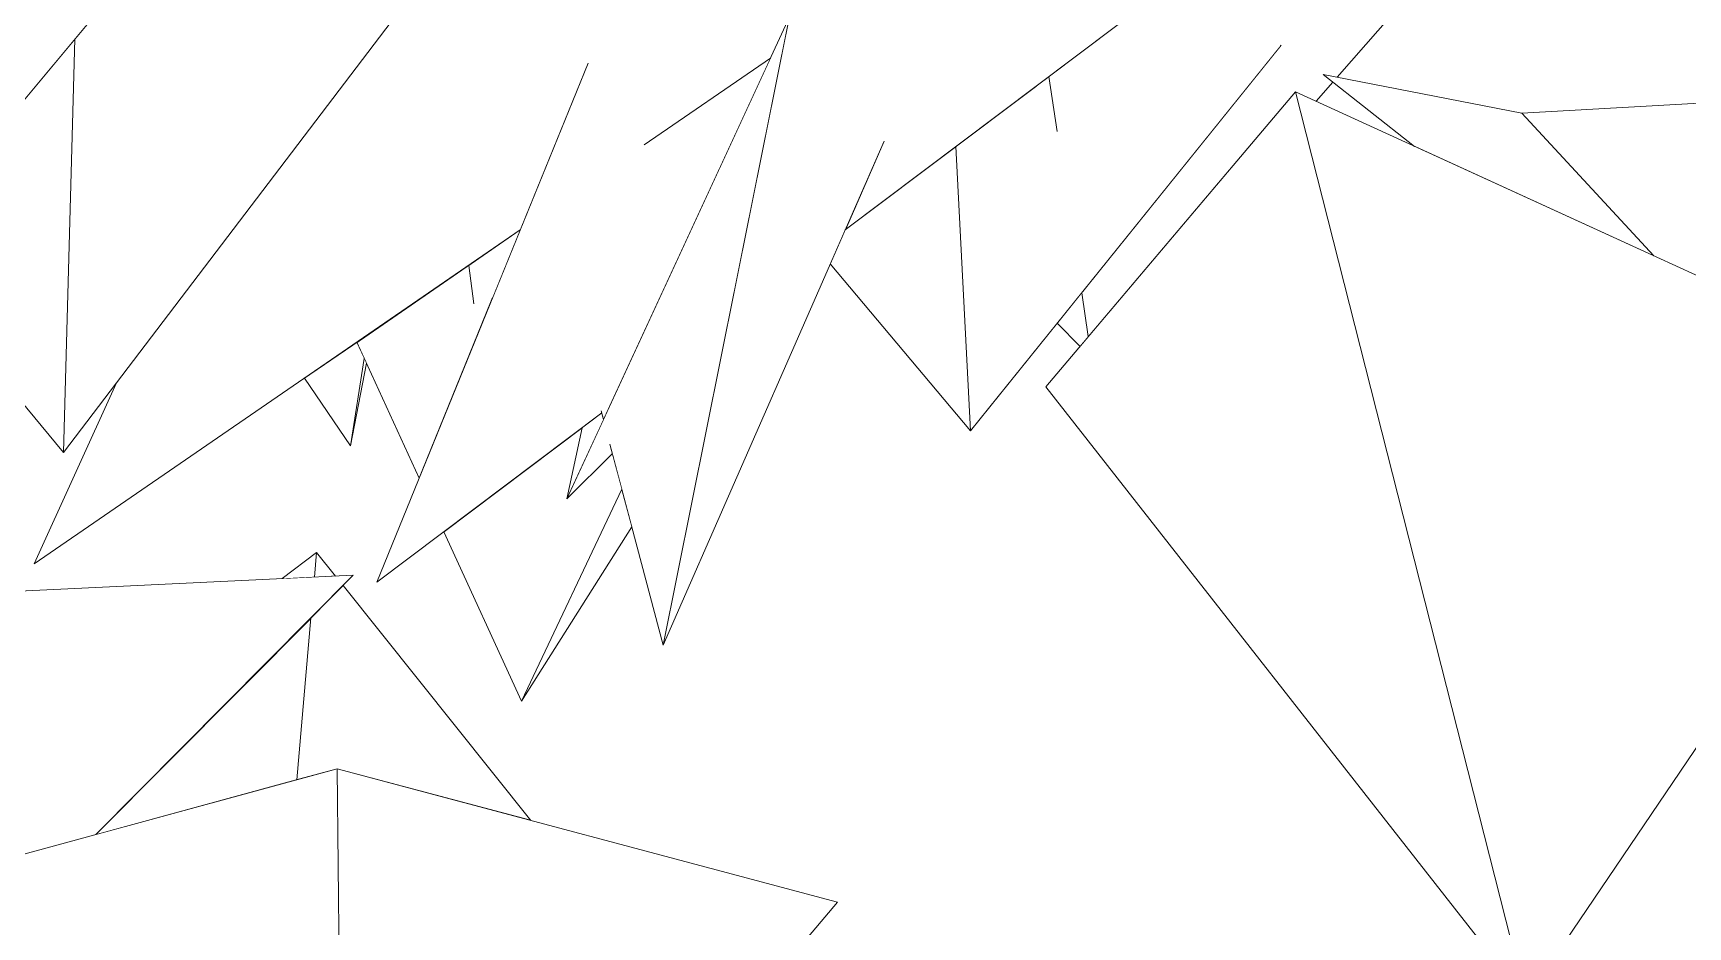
# Model space of a CAD drawing. Header units: millimetres. Extents: x -9413 to 8527, y -300 to 11224.
# Drawn here: x -8540 to -7928, y 3392 to 3723 of the extents above; entities that cross this region are included whole.
import ezdxf

# ---------------------------------------------------------------- set-up
doc = ezdxf.new("R2010")
doc.units = ezdxf.units.MM
doc.header["$MEASUREMENT"] = 0
doc.linetypes.add('Wipeout_Contour', pattern=[1000, 0, -1000])
doc.layers.add('Interior - Furniture', color=7, linetype='Continuous')
doc.layers.add('Interior - Furniture _Pen_No__4', color=7, linetype='Continuous', lineweight=20, true_color=0x029e21)

# ---------------------------------------------------------------- blocks, each defined once
blk = doc.blocks.new('Section Elem_40_6')
at = {"color": 254, "linetype": 'Wipeout_Contour', "lineweight": 0, "ltscale": 35950.350815}
blk.add_wipeout([(-8245.22, 3637.24), (-8193.31, 3575.47), (-8198.74, 3680.7), (-8239.67, 3649.89)], dxfattribs=at).dxf.layer = 'Interior - Furniture'
at = {"color": 254, "linetype": 'Wipeout_Contour', "lineweight": 0, "ltscale": 36639.335554}
blk.add_wipeout([(-8439.71, 3595.01), (-8422.76, 3569.91), (-8417.64, 3602.3), (-8420.39, 3608.29)], dxfattribs=at).dxf.layer = 'Interior - Furniture'
at = {"color": 254, "linetype": 'Wipeout_Contour', "lineweight": 0, "ltscale": 27198.878483}
blk.add_wipeout([(-8329.99, 3582.88), (-8329.13, 3579.64), (-8325.79, 3586.88)], dxfattribs=at).dxf.layer = 'Interior - Furniture'
at = {"color": 254, "linetype": 'Wipeout_Contour', "lineweight": 0, "ltscale": 92234.158387}
blk.add_wipeout([(-8608.72, 3513.03), (-8607.94, 3442.51), (-8596.34, 3446.77), (-8594.71, 3347.77), (-8594.78, 3347.66), (-8577.95, 3364.62), (-8580.89, 3368.04), (-8562.75, 3413.55), (-8517, 3426.02), (-8421.71, 3521.99)], dxfattribs=at).dxf.layer = 'Interior - Furniture'
at = {"color": 254, "linetype": 'Wipeout_Contour', "lineweight": 0, "ltscale": 44743.205881}
blk.add_wipeout([(-8168.77, 3703.26), (-8198.74, 3680.7), (-8193.31, 3575.47), (-8078.43, 3718.19), (-8161.17, 3686.35)], dxfattribs=at).dxf.layer = 'Interior - Furniture'
at = {"color": 254, "linetype": 'Wipeout_Contour', "lineweight": 0, "ltscale": 27459.196332}
blk.add_wipeout([(-8417.64, 3602.3), (-8422.76, 3569.91), (-8416.81, 3600.48)], dxfattribs=at).dxf.layer = 'Interior - Furniture'
at = {"color": 254, "linetype": 'Wipeout_Contour', "lineweight": 0, "ltscale": 27438.314703}
blk.add_wipeout([(-8448.04, 3520.73), (-8436.06, 3521.31), (-8435.27, 3530.42)], dxfattribs=at).dxf.layer = 'Interior - Furniture'
at = {"color": 254, "linetype": 'Wipeout_Contour', "lineweight": 0, "ltscale": 54878.883406}
blk.add_wipeout([(-8562.75, 3413.55), (-8580.89, 3368.04), (-8526.18, 3304.21), (-8526.06, 3304.22), (-8426.11, 3297.64), (-8427.67, 3450.35)], dxfattribs=at).dxf.layer = 'Interior - Furniture'
at = {"color": 254, "linetype": 'Wipeout_Contour', "lineweight": 0, "ltscale": 117436.746492}
blk.add_wipeout([(-8307.06, 3496.09), (-8225.29, 3682.73), (-8220.5, 3739.28), (-8213.16, 3740.51), (-8213.32, 3750.62), (-8222.81, 3744.09), (-8221.95, 3756.73), (-8213.43, 3757.81), (-8213.78, 3781.09), (-8198.59, 3786.78), (-8196.84, 3804.84), (-8197.53, 3812.23), (-8258.51, 3737.56)], dxfattribs=at).dxf.layer = 'Interior - Furniture'
at = {"color": 254, "linetype": 'Wipeout_Contour', "lineweight": 0, "ltscale": 26468.92233}
blk.add_wipeout([(-7987.67, 3364.97), (-8072.96, 3700.94), (-8165.4, 3591.78)], dxfattribs=at).dxf.layer = 'Interior - Furniture'
at = {"color": 254, "linetype": 'Wipeout_Contour', "lineweight": 0, "ltscale": 27419.670738}
blk.add_wipeout([(-8436.06, 3521.31), (-8428.29, 3521.68), (-8435.27, 3530.42)], dxfattribs=at).dxf.layer = 'Interior - Furniture'
at = {"color": 254, "linetype": 'Wipeout_Contour', "lineweight": 0, "ltscale": 27436.313653}
blk.add_wipeout([(-8517, 3426.02), (-8442.56, 3446.29), (-8437.37, 3506.22)], dxfattribs=at).dxf.layer = 'Interior - Furniture'
at = {"color": 254, "linetype": 'Wipeout_Contour', "lineweight": 0, "ltscale": 54073.184029}
blk.add_wipeout([(-8242.49, 3400.93), (-8427.67, 3450.35), (-8426.11, 3297.64), (-8369.08, 3293.89), (-8416.5, 3245.8), (-8388.35, 3229.25)], dxfattribs=at).dxf.layer = 'Interior - Furniture'
at = {"layer": 'Interior - Furniture _Pen_No__4', "linetype": 'Continuous'}
for p, q in [((-8193.31, 3575.47), (-8245.22, 3637.24)), ((-8388.35, 3229.25), (-8242.49, 3400.93))]:
    blk.add_line(p, q, dxfattribs=at)
at = {"color": 254, "linetype": 'Wipeout_Contour', "lineweight": 0, "ltscale": 62849.5289}
blk.add_wipeout([(-8225.29, 3682.73), (-8239.67, 3649.89), (-8092.35, 3760.78), (-8130.32, 3754.41), (-8133.61, 3752.12), (-8133.35, 3753.9), (-8220.5, 3739.28)], dxfattribs=at).dxf.layer = 'Interior - Furniture'
at = {"color": 254, "linetype": 'Wipeout_Contour', "lineweight": 0, "ltscale": 26166.76092}
blk.add_wipeout([(-7987.67, 3364.97), (-7834.33, 3591.78), (-8072.96, 3700.94)], dxfattribs=at).dxf.layer = 'Interior - Furniture'
at = {"color": 254, "linetype": 'Wipeout_Contour', "lineweight": 0, "ltscale": 27113.008442}
blk.add_wipeout([(-8280.64, 3627.46), (-8326.72, 3570.51), (-8307.06, 3496.09)], dxfattribs=at).dxf.layer = 'Interior - Furniture'
at = {"color": 254, "linetype": 'Wipeout_Contour', "lineweight": 0, "ltscale": 35677.388668}
blk.add_wipeout([(-8152.14, 3626.62), (-8161.22, 3615.33), (-8152.73, 3606.74), (-8149.68, 3610.35)], dxfattribs=at).dxf.layer = 'Interior - Furniture'
at = {"color": 254, "linetype": 'Wipeout_Contour', "lineweight": 0, "ltscale": 45524.909314}
blk.add_wipeout([(-8437.37, 3506.22), (-8442.56, 3446.29), (-8427.67, 3450.35), (-8356.03, 3431.23), (-8425.5, 3518.18)], dxfattribs=at).dxf.layer = 'Interior - Furniture'
at = {"layer": 'Interior - Furniture _Pen_No__4', "linetype": 'Continuous'}
for p, q in [((-8198.74, 3680.7), (-8193.31, 3575.47)), ((-8421.71, 3521.99), (-8608.72, 3513.03)), ((-8517, 3426.02), (-8421.71, 3521.99)), ((-8437.37, 3506.22), (-8442.56, 3446.29)), ((-8562.77, 3413.55), (-8427.67, 3450.35)), ((-8427.67, 3450.35), (-8426.11, 3297.64)), ((-8242.49, 3400.93), (-8427.67, 3450.35))]:
    blk.add_line(p, q, dxfattribs=at)
at = {"color": 254, "linetype": 'Wipeout_Contour', "lineweight": 0, "ltscale": 118703.428402}
blk.add_wipeout([(-8539.85, 3526.18), (-8359.95, 3649.84), (-8335, 3711.17), (-8313.66, 3681.65), (-8267.32, 3713.51), (-8260.28, 3728.75), (-8258.51, 3737.56), (-8253.22, 3744.03), (-8248.93, 3753.32), (-8391.68, 3735.29), (-8399.93, 3724.87), (-8404.61, 3730.98), (-8509.33, 3593.26)], dxfattribs=at).dxf.layer = 'Interior - Furniture'
at = {"color": 254, "linetype": 'Wipeout_Contour', "lineweight": 0, "ltscale": 26890.603239}
blk.add_wipeout([(-8164.24, 3706.67), (-8168.77, 3703.26), (-8161.17, 3686.35)], dxfattribs=at).dxf.layer = 'Interior - Furniture'
at = {"color": 254, "linetype": 'Wipeout_Contour', "lineweight": 0, "ltscale": 35243.305264}
blk.add_wipeout([(-8062.72, 3707.39), (-8028.93, 3680.8), (-7940.37, 3640.29), (-7989.22, 3693.09)], dxfattribs=at).dxf.layer = 'Interior - Furniture'
at = {"layer": 'Interior - Furniture _Pen_No__4', "linetype": 'Continuous'}
for p, q in [((-8448.04, 3520.73), (-8435.27, 3530.42)), ((-8435.27, 3530.42), (-8436.06, 3521.31)), ((-8428.29, 3521.68), (-8435.27, 3530.42))]:
    blk.add_line(p, q, dxfattribs=at)
at = {"color": 254, "linetype": 'Wipeout_Contour', "lineweight": 0, "ltscale": 93533.956609}
blk.add_wipeout([(-8590.3, 3683.77), (-8590.28, 3669.73), (-8579.72, 3662.69), (-8466.07, 3862.28), (-8489.81, 3932.13), (-8551.07, 3887.7), (-8568.58, 3796.68), (-8515.55, 3889.44), (-8510.09, 3891.59), (-8569.09, 3794.03)], dxfattribs=at).dxf.layer = 'Interior - Furniture'
at = {"color": 254, "linetype": 'Wipeout_Contour', "lineweight": 0, "ltscale": 63600.053105}
blk.add_wipeout([(-8335, 3711.17), (-8413, 3519.43), (-8329.77, 3582.07), (-8329.99, 3582.88), (-8325.79, 3586.88), (-8267.32, 3713.51), (-8313.66, 3681.65)], dxfattribs=at).dxf.layer = 'Interior - Furniture'
at = {"color": 254, "linetype": 'Wipeout_Contour', "lineweight": 0, "ltscale": 51960.01226}
blk.add_wipeout([(-7736.2, 3707.39), (-7989.22, 3693.09), (-7940.37, 3640.29), (-7834.33, 3591.78), (-7860.16, 3553.58), (-7841.11, 3533)], dxfattribs=at).dxf.layer = 'Interior - Furniture'
at = {"layer": 'Interior - Furniture _Pen_No__4', "linetype": 'Continuous'}
for q in [(-8165.4, 3591.78), (-7834.33, 3591.78)]:
    blk.add_line((-7987.67, 3364.97), q, dxfattribs=at)
at = {"color": 254, "linetype": 'Wipeout_Contour', "lineweight": 0, "ltscale": 124634.647729}
blk.add_wipeout([(-8092.35, 3760.78), (-8164.24, 3706.67), (-8161.17, 3686.35), (-8078.43, 3718.19), (-8152.14, 3626.62), (-8149.68, 3610.35), (-8072.96, 3700.94), (-8065.41, 3697.49), (-8059.19, 3704.61), (-8062.72, 3707.39), (-8057.62, 3706.4), (-7971.59, 3804.83), (-8051.25, 3809.39), (-8130.32, 3754.41)], dxfattribs=at).dxf.layer = 'Interior - Furniture'
at = {"color": 254, "linetype": 'Wipeout_Contour', "lineweight": 0, "ltscale": 45664.222585}
blk.add_wipeout([(-8379.01, 3636.73), (-8420.39, 3608.29), (-8397.32, 3557.97), (-8370.08, 3624.94), (-8377.14, 3622.61)], dxfattribs=at).dxf.layer = 'Interior - Furniture'
at = {"layer": 'Interior - Furniture _Pen_No__4', "linetype": 'Continuous'}
for p, q in [((-8057.62, 3706.4), (-7971.59, 3804.83)), ((-8092.35, 3760.78), (-8239.67, 3649.89)), ((-8193.31, 3575.47), (-8078.37, 3718.26)), ((-8164.24, 3706.67), (-8161.16, 3686.3)), ((-8028.93, 3680.8), (-8062.72, 3707.39)), ((-8062.72, 3707.39), (-7989.22, 3693.09)), ((-7736.2, 3707.39), (-7989.22, 3693.09)), ((-8165.4, 3591.78), (-8072.96, 3700.94)), ((-7834.33, 3591.78), (-8072.96, 3700.94)), ((-8072.96, 3700.94), (-7987.67, 3364.97)), ((-8065.41, 3697.49), (-8059.19, 3704.61)), ((-7989.22, 3693.09), (-7940.37, 3640.29)), ((-8152.14, 3626.62), (-8149.68, 3610.35)), ((-8152.73, 3606.74), (-8161.22, 3615.33))]:
    blk.add_line(p, q, dxfattribs=at)
at = {"color": 254, "linetype": 'Wipeout_Contour', "lineweight": 0, "ltscale": 65192.275358}
blk.add_wipeout([(-8590.28, 3669.73), (-8605.94, 3623.42), (-8408.43, 3859.84), (-8450.14, 3905.29), (-8471.97, 3879.64), (-8466.07, 3862.28), (-8579.72, 3662.69)], dxfattribs=at).dxf.layer = 'Interior - Furniture'
at = {"color": 254, "linetype": 'Wipeout_Contour', "lineweight": 0, "ltscale": 36503.788132}
blk.add_wipeout([(-8359.95, 3649.84), (-8379.01, 3636.73), (-8377.14, 3622.61), (-8370.08, 3624.94)], dxfattribs=at).dxf.layer = 'Interior - Furniture'
at = {"color": 254, "linetype": 'Wipeout_Contour', "lineweight": 0, "ltscale": 63470.758155}
blk.add_wipeout([(-8337.01, 3576.62), (-8388.21, 3538.09), (-8359.44, 3475.36), (-8322.32, 3553.86), (-8325.82, 3567.1), (-8342.67, 3550.33), (-8342.65, 3550.36)], dxfattribs=at).dxf.layer = 'Interior - Furniture'
at = {"color": 254, "linetype": 'Wipeout_Contour', "lineweight": 0, "ltscale": 55567.336736}
blk.add_wipeout([(-8529, 3567.39), (-8353.66, 3797.98), (-8440.45, 3896.04), (-8440.71, 3895.02), (-8408.43, 3859.84), (-8524.74, 3720.62)], dxfattribs=at).dxf.layer = 'Interior - Furniture'
at = {"color": 254, "linetype": 'Wipeout_Contour', "lineweight": 0, "ltscale": 27143.486112}
blk.add_wipeout([(-8359.44, 3475.36), (-8318.65, 3539.96), (-8322.32, 3553.86)], dxfattribs=at).dxf.layer = 'Interior - Furniture'
at = {"layer": 'Interior - Furniture _Pen_No__4', "linetype": 'Continuous'}
for p, q in [((-8377.12, 3622.52), (-8379.01, 3636.73)), ((-8397.32, 3557.97), (-8420.39, 3608.29)), ((-8417.64, 3602.3), (-8422.76, 3569.91)), ((-8422.76, 3569.91), (-8439.71, 3595.01)), ((-8422.76, 3569.91), (-8416.81, 3600.48)), ((-8359.44, 3475.36), (-8318.65, 3539.96)), ((-8359.44, 3475.36), (-8388.21, 3538.09)), ((-8356.03, 3431.23), (-8425.5, 3518.18))]:
    blk.add_line(p, q, dxfattribs=at)
at = {"color": 254, "linetype": 'Wipeout_Contour', "lineweight": 0, "ltscale": 45286.974902}
blk.add_wipeout([(-8260.28, 3728.75), (-8342.67, 3550.33), (-8325.82, 3567.1), (-8326.72, 3570.51), (-8280.64, 3627.46)], dxfattribs=at).dxf.layer = 'Interior - Furniture'
at = {"color": 254, "linetype": 'Wipeout_Contour', "lineweight": 0, "ltscale": 27877.293282}
blk.add_wipeout([(-8590.48, 3641.93), (-8529, 3567.39), (-8524.74, 3720.62)], dxfattribs=at).dxf.layer = 'Interior - Furniture'
at = {"layer": 'Interior - Furniture _Pen_No__4', "linetype": 'Continuous'}
for p, q in [((-8605.94, 3623.42), (-8408.43, 3859.84)), ((-8529, 3567.39), (-8353.66, 3797.98)), ((-8307.06, 3496.09), (-8258.51, 3737.56)), ((-8524.74, 3720.62), (-8529, 3567.39)), ((-8267.32, 3713.51), (-8314.01, 3681.41)), ((-8225.27, 3682.76), (-8307.06, 3496.09)), ((-8359.95, 3649.84), (-8539.85, 3526.18)), ((-8529, 3567.39), (-8590.48, 3641.93)), ((-8539.85, 3526.18), (-8509.33, 3593.26))]:
    blk.add_line(p, q, dxfattribs=at)
at = {"color": 254, "linetype": 'Wipeout_Contour', "lineweight": 0, "ltscale": 45339.236998}
blk.add_wipeout([(-8342.65, 3550.36), (-8329.13, 3579.64), (-8329.38, 3580.57), (-8329.77, 3582.07), (-8337.01, 3576.62)], dxfattribs=at).dxf.layer = 'Interior - Furniture'
at = {"layer": 'Interior - Furniture _Pen_No__4', "linetype": 'Continuous'}
for p, q in [((-8342.67, 3550.33), (-8260.28, 3728.75)), ((-8413, 3519.43), (-8334.81, 3711.64)), ((-8329.13, 3579.64), (-8329.99, 3582.89)), ((-8329.77, 3582.07), (-8413, 3519.43)), ((-8342.67, 3550.33), (-8337.02, 3576.62)), ((-8307.06, 3496.09), (-8326.72, 3570.53)), ((-8325.82, 3567.1), (-8342.67, 3550.33)), ((-8322.32, 3553.86), (-8359.44, 3475.36))]:
    blk.add_line(p, q, dxfattribs=at)

msp = doc.modelspace()

# ---------------------------------------------------------------- block references
at = {"layer": 'Interior - Furniture'}
msp.add_blockref('Section Elem_40_6', (0, 0), dxfattribs=at)

doc.saveas('drawing.dxf')
